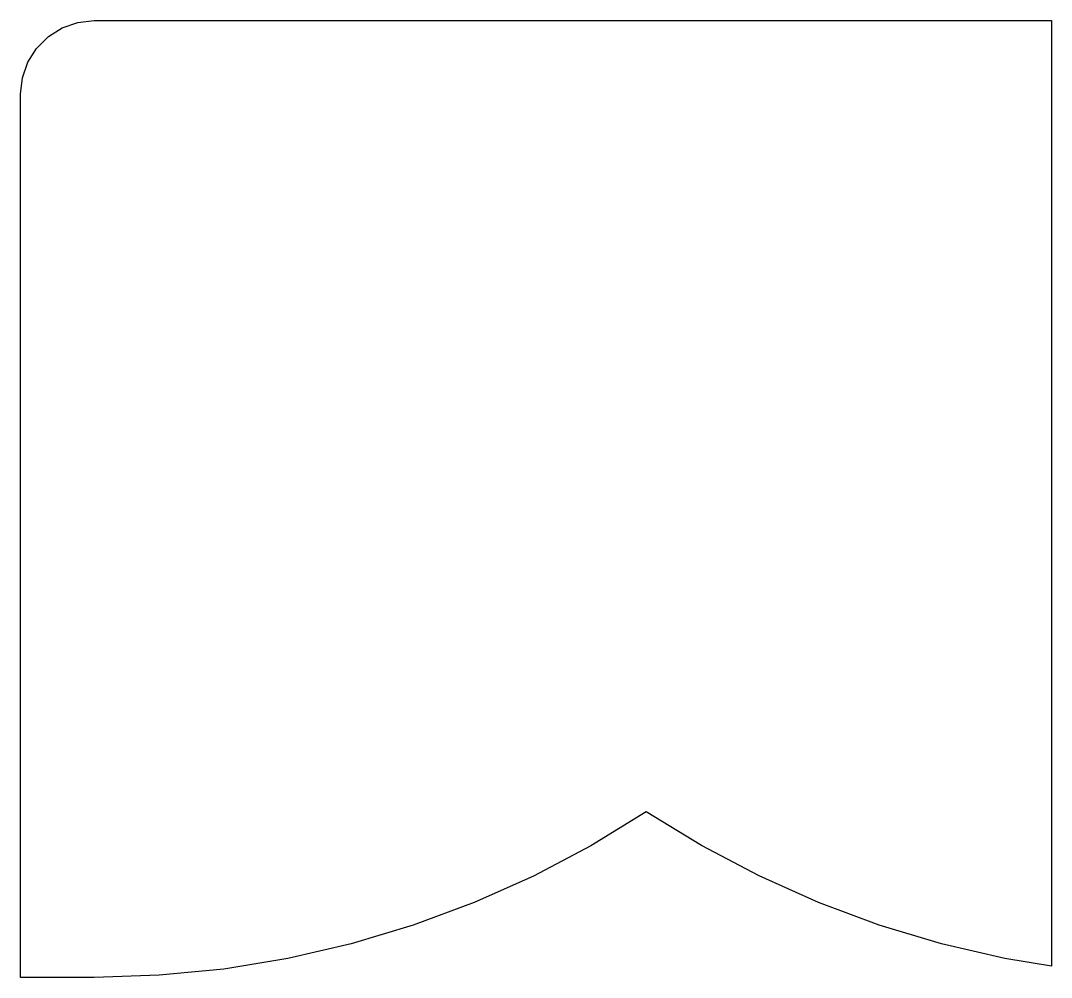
# Model space of a CAD drawing. Header units: inches. Extents: x -1 to 13, y -18 to -5.
import ezdxf

# ---------------------------------------------------------------- set-up
doc = ezdxf.new("R2010")
doc.units = ezdxf.units.IN
doc.header["$MEASUREMENT"] = 0
doc.layers.add('CUTME', color=3, linetype='Continuous')

msp = doc.modelspace()

# ---------------------------------------------------------------- linework, layer by layer
at = {"layer": 'CUTME', "color": 3}
msp.add_lwpolyline([(13, -17.847), (12.369, -17.744), (11.509, -17.545), (10.663, -17.291), (9.836, -16.983), (9.03, -16.622), (8.25, -16.21), (7.497, -15.752), (6.745, -16.211), (5.965, -16.623), (5.16, -16.984), (4.333, -17.292), (3.489, -17.545), (2.629, -17.743), (1.759, -17.886), (0.881, -17.971), (0, -18), (-1, -18), (-1, -6), (-0.975, -5.777), (-0.901, -5.566), (-0.782, -5.377), (-0.623, -5.218), (-0.434, -5.099), (-0.223, -5.025), (0, -5), (13, -5), (13, -6), (13, -17.847)], dxfattribs=at)

doc.saveas('drawing.dxf')
